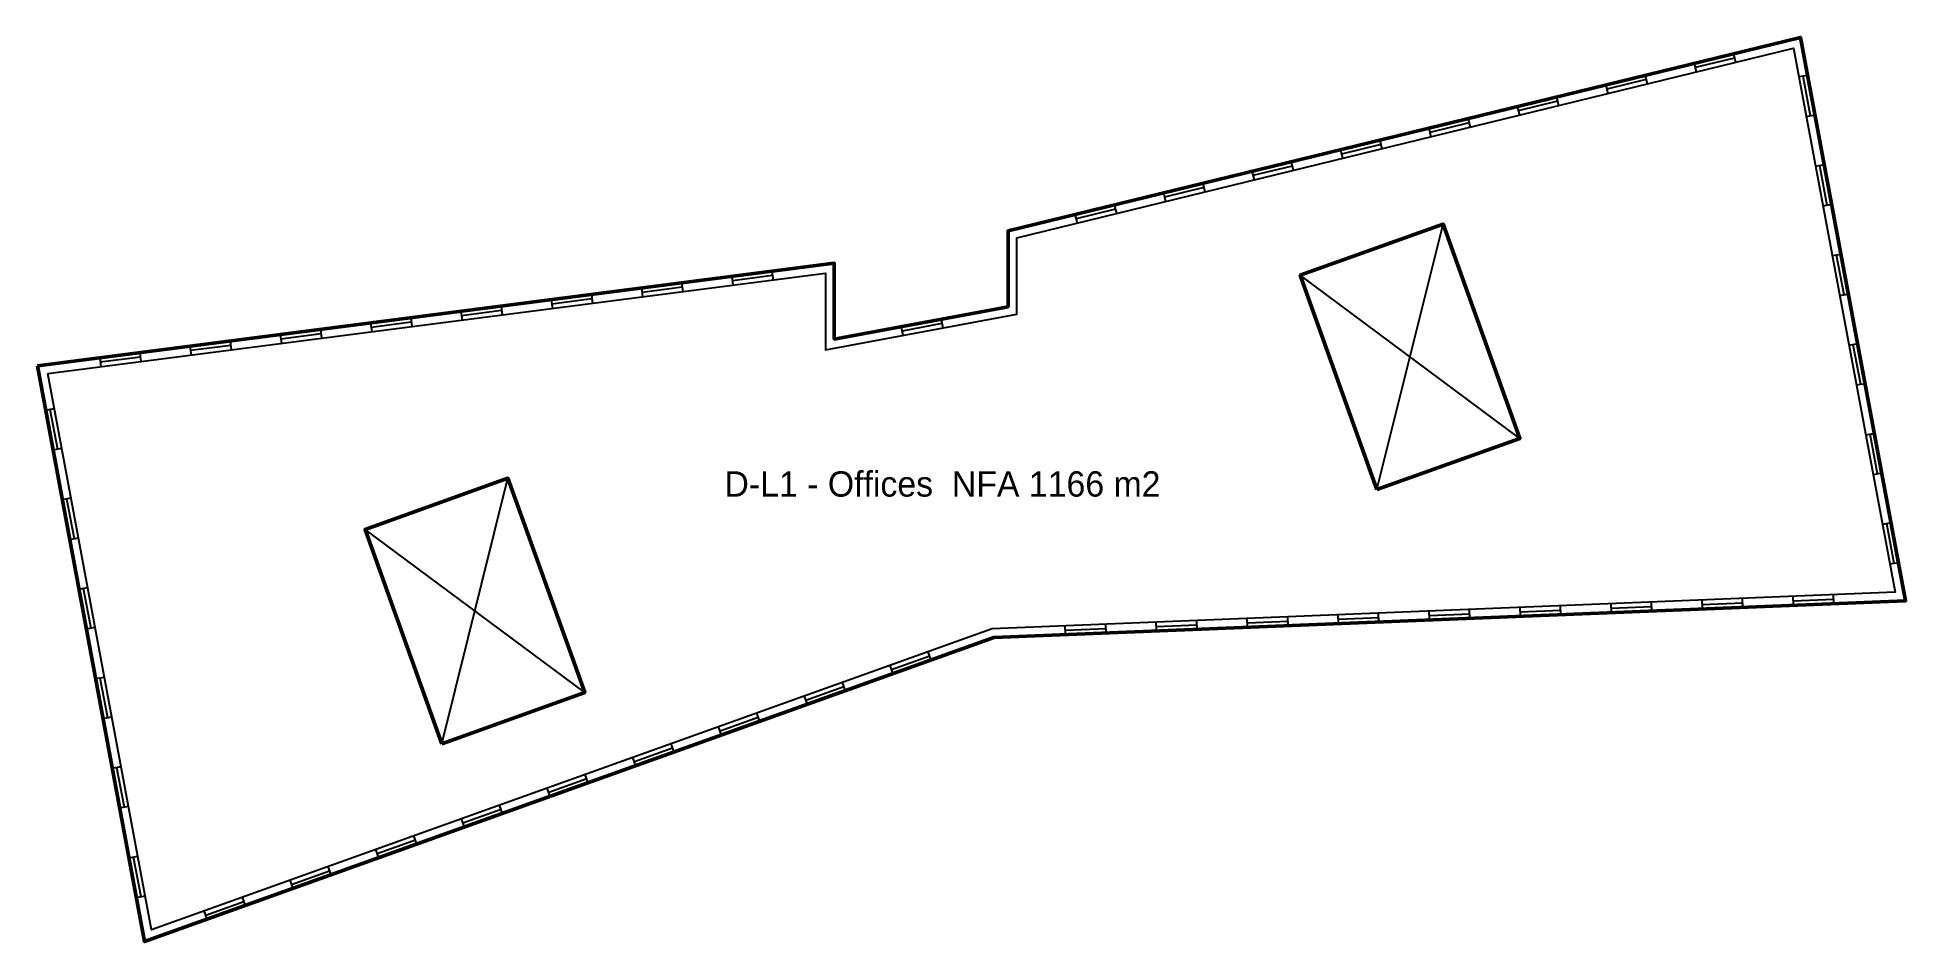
# Model space of a CAD drawing. Header units: metres. Extents: x -42.3 to 31.6, y 19.9 to 55.6.
import ezdxf
from ezdxf.enums import TextEntityAlignment as Align

# ---------------------------------------------------------------- set-up
doc = ezdxf.new("R2010")
doc.units = ezdxf.units.M
for name, color, linetype in [('CORE', 1, 'Continuous'), ('TEXT', 250, 'Continuous'), ('WALL', 7, 'Continuous'), ('WINDOW', 5, 'Continuous')]:
    doc.layers.add(name, color=color, linetype=linetype)

msp = doc.modelspace()

# ---------------------------------------------------------------- linework, layer by layer
at = {"layer": 'CORE'}
for p, q in [((10.678, 37.761), (13.294, 48.257)), ((16.327, 39.783), (7.645, 46.235)), ((-26.298, 27.712), (-23.682, 38.208)), ((-20.649, 29.734), (-29.331, 36.186))]:
    msp.add_line(p, q, dxfattribs=at)
at = {"layer": 'CORE', "lineweight": 50}
for points in [[(10.678, 37.761), (16.327, 39.783), (13.294, 48.257), (7.645, 46.235)], [(-26.298, 27.712), (-20.649, 29.734), (-23.682, 38.208), (-29.331, 36.186)]]:
    msp.add_lwpolyline(points, close=True, dxfattribs=at)
at = {"layer": 'WALL', "lineweight": 50}
msp.add_lwpolyline([(-42.29, 42.65), (-38.05, 19.89), (-4.47, 31.91), (31.58, 33.37), (27.42, 55.64), (-3.91, 47.99), (-3.91, 44.99), (-10.78, 43.71), (-10.78, 46.71)], close=True, dxfattribs=at)
at = {"layer": 'WALL'}
msp.add_lwpolyline([(-41.878, 42.35), (-11.13, 46.312), (-11.13, 43.289), (-3.56, 44.699), (-3.56, 47.715), (27.144, 55.212), (31.162, 33.703), (-4.538, 32.258), (-37.781, 20.358), (-41.878, 42.35)], close=True, dxfattribs=at)
at = {"layer": 'WINDOW'}
for p, q in [((24.814, 54.824), (23.26, 54.444)), ((24.773, 54.994), (24.856, 54.654)), ((21.317, 53.97), (19.762, 53.59)), ((21.275, 54.14), (21.358, 53.8)), ((23.218, 54.614), (23.301, 54.274)), ((27.701, 54.138), (27.356, 54.074)), ((27.822, 52.533), (27.528, 54.106)), ((17.778, 53.286), (17.861, 52.946)), ((19.721, 53.76), (19.804, 53.42)), ((16.224, 52.906), (16.307, 52.566)), ((17.82, 53.116), (16.265, 52.736)), ((27.994, 52.566), (27.65, 52.501)), ((12.726, 52.052), (12.809, 51.712)), ((14.322, 52.262), (12.768, 51.882)), ((14.281, 52.432), (14.364, 52.092)), ((9.229, 51.198), (9.312, 50.858)), ((10.825, 51.408), (9.271, 51.028)), ((10.784, 51.578), (10.867, 51.238)), ((5.732, 50.344), (5.815, 50.004)), ((7.328, 50.554), (5.773, 50.174)), ((7.286, 50.724), (7.369, 50.384)), ((28.362, 50.6), (28.017, 50.535)), ((28.483, 48.995), (28.19, 50.567)), ((3.831, 49.7), (2.276, 49.32)), ((3.789, 49.87), (3.872, 49.53)), ((0.333, 48.846), (-1.221, 48.466)), ((0.292, 49.016), (0.375, 48.676)), ((2.235, 49.49), (2.318, 49.15)), ((28.655, 49.027), (28.311, 48.963)), ((-1.263, 48.636), (-1.18, 48.296)), ((29.023, 47.061), (28.679, 46.997)), ((29.144, 45.456), (28.851, 47.029)), ((-16.815, 45.932), (-16.771, 45.585)), ((-14.832, 46.188), (-14.787, 45.841)), ((-13.223, 46.219), (-14.809, 46.014)), ((-13.245, 46.392), (-13.2, 46.045)), ((-21.973, 45.268), (-21.928, 44.921)), ((-20.363, 45.299), (-21.95, 45.094)), ((-20.386, 45.472), (-20.341, 45.125)), ((-18.402, 45.728), (-18.358, 45.381)), ((-16.793, 45.759), (-18.38, 45.554)), ((29.316, 45.488), (28.972, 45.424)), ((-29.114, 44.348), (-29.069, 44.001)), ((-27.504, 44.379), (-29.091, 44.174)), ((-27.527, 44.552), (-27.482, 44.205)), ((-25.543, 44.808), (-25.498, 44.461)), ((-23.934, 44.839), (-25.521, 44.634)), ((-23.956, 45.012), (-23.912, 44.665)), ((-6.526, 44.324), (-8.099, 44.031)), ((-6.559, 44.497), (-6.494, 44.152)), ((-34.668, 43.632), (-34.623, 43.285)), ((-32.684, 43.888), (-32.639, 43.541)), ((-31.075, 43.919), (-32.662, 43.714)), ((-31.097, 44.092), (-31.053, 43.745)), ((-8.131, 44.203), (-8.067, 43.859)), ((-39.825, 42.968), (-39.78, 42.62)), ((-38.216, 42.998), (-39.803, 42.794)), ((-38.238, 43.172), (-38.194, 42.825)), ((-36.255, 43.428), (-36.21, 43.081)), ((-34.645, 43.459), (-36.232, 43.254)), ((29.684, 43.522), (29.34, 43.458)), ((29.805, 41.917), (29.512, 43.49)), ((29.977, 41.949), (29.633, 41.885)), ((-41.965, 40.904), (-41.621, 40.968)), ((-41.793, 40.936), (-41.5, 39.363)), ((30.345, 39.983), (30.001, 39.919)), ((30.466, 38.378), (30.173, 39.951)), ((-41.672, 39.331), (-41.328, 39.395)), ((30.638, 38.41), (30.294, 38.346)), ((-41.305, 37.365), (-40.961, 37.429)), ((-41.133, 37.397), (-40.84, 35.824)), ((31.006, 36.444), (30.662, 36.38)), ((31.127, 34.839), (30.834, 36.412)), ((-41.012, 35.792), (-40.668, 35.856)), ((31.299, 34.872), (30.955, 34.807)), ((-40.646, 33.826), (-40.302, 33.89)), ((-40.474, 33.858), (-40.181, 32.285)), ((19.95, 32.899), (19.936, 33.249)), ((21.548, 32.964), (21.534, 33.313)), ((23.547, 33.045), (23.533, 33.394)), ((23.54, 33.22), (25.138, 33.284)), ((25.145, 33.109), (25.131, 33.459)), ((27.144, 33.19), (27.13, 33.54)), ((27.137, 33.365), (28.735, 33.43)), ((28.743, 33.255), (28.728, 33.605)), ((1.965, 32.171), (1.95, 32.52)), ((3.563, 32.235), (3.549, 32.585)), ((5.562, 32.316), (5.547, 32.666)), ((5.554, 32.491), (7.153, 32.556)), ((7.16, 32.381), (7.146, 32.731)), ((9.159, 32.462), (9.144, 32.812)), ((9.152, 32.637), (10.75, 32.702)), ((10.757, 32.527), (10.743, 32.876)), ((12.756, 32.608), (12.741, 32.957)), ((12.749, 32.782), (14.347, 32.847)), ((14.354, 32.672), (14.34, 33.022)), ((16.353, 32.753), (16.339, 33.103)), ((16.346, 32.928), (17.944, 32.993)), ((17.951, 32.818), (17.937, 33.168)), ((19.943, 33.074), (21.541, 33.139)), ((-40.353, 32.253), (-40.009, 32.317)), ((-1.633, 32.025), (-1.647, 32.375)), ((-1.64, 32.2), (-0.041, 32.265)), ((-0.034, 32.09), (-0.048, 32.439)), ((1.957, 32.345), (3.556, 32.41)), ((-8.515, 30.648), (-7.008, 31.187)), ((-6.949, 31.023), (-7.067, 31.352)), ((-39.987, 30.287), (-39.643, 30.351)), ((-39.815, 30.319), (-39.522, 28.746)), ((-8.456, 30.483), (-8.574, 30.813)), ((-11.845, 29.27), (-11.963, 29.6)), ((-11.904, 29.435), (-10.398, 29.974)), ((-10.339, 29.809), (-10.457, 30.139)), ((-13.728, 28.596), (-13.846, 28.926)), ((-39.694, 28.714), (-39.35, 28.778)), ((-15.234, 28.057), (-15.352, 28.386)), ((-15.293, 28.222), (-13.787, 28.761)), ((-18.683, 27.008), (-17.176, 27.548)), ((-17.117, 27.383), (-17.235, 27.712)), ((-39.328, 26.748), (-38.983, 26.812)), ((-39.156, 26.78), (-38.862, 25.207)), ((-18.624, 26.844), (-18.742, 27.173)), ((-22.013, 25.63), (-22.131, 25.96)), ((-22.072, 25.795), (-20.566, 26.334)), ((-20.507, 26.17), (-20.625, 26.499)), ((-39.035, 25.175), (-38.69, 25.239)), ((-25.462, 24.582), (-23.955, 25.121)), ((-23.896, 24.956), (-24.014, 25.286)), ((-25.403, 24.417), (-25.521, 24.747)), ((-28.851, 23.369), (-27.345, 23.908)), ((-27.286, 23.743), (-27.404, 24.073)), ((-38.668, 23.209), (-38.324, 23.273)), ((-38.496, 23.241), (-38.203, 21.668)), ((-28.792, 23.204), (-28.91, 23.533)), ((-32.181, 21.991), (-32.299, 22.32)), ((-32.24, 22.155), (-30.734, 22.695)), ((-30.675, 22.53), (-30.793, 22.859)), ((-38.375, 21.636), (-38.031, 21.7)), ((-35.63, 20.942), (-34.123, 21.481)), ((-34.064, 21.317), (-34.182, 21.646)), ((-35.571, 20.777), (-35.689, 21.107))]:
    msp.add_line(p, q, dxfattribs=at)

# ---------------------------------------------------------------- texts
at = {"layer": 'TEXT'}
msp.add_text('D-L1 - Offices  NFA 1166 m2', height=1, dxfattribs=at).set_placement((-6.502, 37.984), align=Align.MIDDLE_CENTER)

doc.saveas('drawing.dxf')
